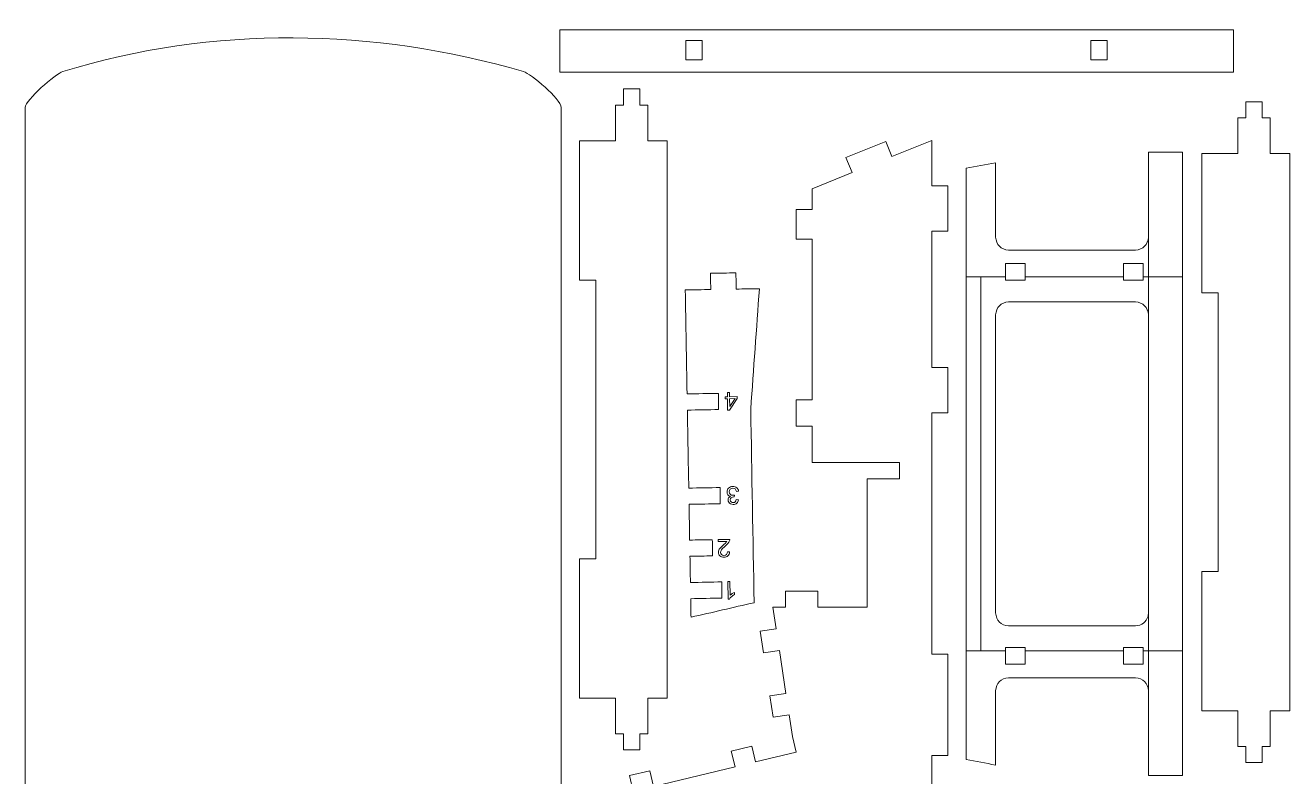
# Model space of a CAD drawing. Header units: centimetres. Extents: x -81 to 93, y -33 to -4.
# Drawn here: x -19.43 to 0.48, y -15.78 to -3.95 of the extents above; entities that cross this region are included whole.
import ezdxf

# ---------------------------------------------------------------- set-up
doc = ezdxf.new("R2010")
doc.units = ezdxf.units.CM
doc.header["$MEASUREMENT"] = 0
doc.layers.add('Camada 1', color=7, linetype='Continuous')

msp = doc.modelspace()

# ---------------------------------------------------------------- linework, layer by layer
at = {"layer": 'Camada 1', "lineweight": 9}
for points, knots in [([(-19.43266, -26.45252), (-19.42937, -26.50266), (-19.417, -26.56163), (-19.39166, -26.60552), (-19.39166, -26.60552), (-19.355, -26.66903), (-19.27668, -26.7291), (-19.20586, -26.74808), (-19.20586, -26.74808), (-19.17946, -26.75156), (-19.15307, -26.75504), (-19.12667, -26.75851), (-19.12667, -26.75851), (-16.51858, -26.75851), (-13.9105, -26.75851), (-11.30241, -26.75851), (-11.30241, -26.75851), (-11.25227, -26.75522), (-11.1933, -26.74286), (-11.14941, -26.71751), (-11.14941, -26.71751), (-11.0859, -26.68085), (-11.02582, -26.60255), (-11.00684, -26.53171), (-11.00684, -26.53171), (-11.00336, -26.50531), (-10.99988, -26.47892), (-10.99641, -26.45252), (-10.99641, -26.45252), (-10.99641, -26.45252), (-10.99641, -5.24251), (-10.99641, -5.24251), (-10.99641, -5.24251), (-10.99641, -5.10735), (-11.47341, -4.70953), (-11.58873, -4.67574), (-11.58873, -4.67574), (-13.93812, -3.98747), (-16.48935, -3.94708), (-18.84035, -4.67574), (-18.84035, -4.67574), (-18.96381, -4.714), (-19.43266, -5.12306), (-19.43266, -5.24251), (-19.43266, -5.24251), (-19.43266, -5.24251), (-19.43266, -26.45252), (-19.43266, -26.45252)], [0, 0, 0, 0, 0.07692308, 0.07692308, 0.07692308, 0.07692308, 0.15384615, 0.15384615, 0.15384615, 0.15384615, 0.23076923, 0.23076923, 0.23076923, 0.23076923, 0.30769231, 0.30769231, 0.30769231, 0.30769231, 0.38461538, 0.38461538, 0.38461538, 0.38461538, 0.46153846, 0.46153846, 0.46153846, 0.46153846, 0.53846154, 0.53846154, 0.53846154, 0.53846154, 0.61538462, 0.61538462, 0.61538462, 0.61538462, 0.69230769, 0.69230769, 0.69230769, 0.69230769, 0.76923077, 0.76923077, 0.76923077, 0.76923077, 0.84615385, 0.84615385, 0.84615385, 0.84615385, 1, 1, 1, 1]), ([(-0.41059, -4.68591), (-3.94655, -4.68591), (-7.48251, -4.68591), (-11.01847, -4.68591), (-11.01847, -4.68591), (-11.01847, -4.4629), (-11.01847, -4.23989), (-11.01847, -4.01688), (-11.01847, -4.01688), (-7.48251, -4.01688), (-3.94655, -4.01688), (-0.41059, -4.01688), (-0.41059, -4.01688), (-0.41059, -4.23989), (-0.41059, -4.4629), (-0.41059, -4.68591)], [0, 0, 0, 0, 0.2, 0.2, 0.2, 0.2, 0.4, 0.4, 0.4, 0.4, 0.6, 0.6, 0.6, 0.6, 1, 1, 1, 1]), ([(-9.02951, -4.4903), (-9.02951, -4.3883), (-9.02951, -4.28631), (-9.02951, -4.18431), (-9.02951, -4.18431), (-8.94451, -4.18431), (-8.85951, -4.18431), (-8.77451, -4.18431), (-8.77451, -4.18431), (-8.77451, -4.28631), (-8.77451, -4.3883), (-8.77451, -4.4903), (-8.77451, -4.4903), (-8.85951, -4.4903), (-8.94451, -4.4903), (-9.02951, -4.4903)], [0, 0, 0, 0, 0.2, 0.2, 0.2, 0.2, 0.4, 0.4, 0.4, 0.4, 0.6, 0.6, 0.6, 0.6, 1, 1, 1, 1]), ([(-2.39956, -4.18431), (-2.48456, -4.18431), (-2.56955, -4.18431), (-2.65455, -4.18431), (-2.65455, -4.18431), (-2.65455, -4.28631), (-2.65455, -4.3883), (-2.65455, -4.4903), (-2.65455, -4.4903), (-2.56955, -4.4903), (-2.48456, -4.4903), (-2.39956, -4.4903), (-2.39956, -4.4903), (-2.39956, -4.3883), (-2.39956, -4.28631), (-2.39956, -4.18431)], [0, 0, 0, 0, 0.2, 0.2, 0.2, 0.2, 0.4, 0.4, 0.4, 0.4, 0.6, 0.6, 0.6, 0.6, 1, 1, 1, 1]), ([(-10.70549, -14.53733), (-10.70549, -13.80634), (-10.70549, -13.07535), (-10.70549, -12.34435), (-10.70549, -12.34435), (-10.62049, -12.34435), (-10.53549, -12.34435), (-10.45049, -12.34435), (-10.45049, -12.34435), (-10.45049, -10.88238), (-10.45049, -9.42043), (-10.45049, -7.95844), (-10.45049, -7.95844), (-10.53549, -7.95844), (-10.62049, -7.95844), (-10.70549, -7.95844), (-10.70549, -7.95844), (-10.70549, -7.22745), (-10.70549, -6.49646), (-10.70549, -5.76547), (-10.70549, -5.76547), (-10.51685, -5.76547), (-10.32821, -5.76547), (-10.13957, -5.76547), (-10.13957, -5.76547), (-10.13957, -5.57847), (-10.13957, -5.39148), (-10.13957, -5.20448), (-10.13957, -5.20448), (-10.09707, -5.20448), (-10.05457, -5.20448), (-10.01207, -5.20448), (-10.01207, -5.20448), (-10.01207, -5.11948), (-10.01207, -5.03449), (-10.01207, -4.94949), (-10.01207, -4.94949), (-9.92707, -4.94949), (-9.84208, -4.94949), (-9.75708, -4.94949), (-9.75708, -4.94949), (-9.75708, -5.03449), (-9.75708, -5.11948), (-9.75708, -5.20448), (-9.75708, -5.20448), (-9.71458, -5.20448), (-9.67208, -5.20448), (-9.62958, -5.20448), (-9.62958, -5.20448), (-9.62958, -5.39148), (-9.62958, -5.57847), (-9.62958, -5.76547), (-9.62958, -5.76547), (-9.52758, -5.76547), (-9.42558, -5.76547), (-9.32358, -5.76547), (-9.32358, -5.76547), (-9.32358, -8.68943), (-9.32358, -11.61337), (-9.32358, -14.53733), (-9.32358, -14.53733), (-9.42558, -14.53733), (-9.52758, -14.53733), (-9.62958, -14.53733), (-9.62958, -14.53733), (-9.62958, -14.72433), (-9.62958, -14.91132), (-9.62958, -15.09832), (-9.62958, -15.09832), (-9.67208, -15.09832), (-9.71458, -15.09832), (-9.75708, -15.09832), (-9.75708, -15.09832), (-9.75708, -15.18332), (-9.75708, -15.26831), (-9.75708, -15.35331), (-9.75708, -15.35331), (-9.84208, -15.35331), (-9.92707, -15.35331), (-10.01207, -15.35331), (-10.01207, -15.35331), (-10.01207, -15.26831), (-10.01207, -15.18332), (-10.01207, -15.09832), (-10.01207, -15.09832), (-10.05457, -15.09832), (-10.09707, -15.09832), (-10.13957, -15.09832), (-10.13957, -15.09832), (-10.13957, -14.91132), (-10.13957, -14.72433), (-10.13957, -14.53733), (-10.13957, -14.53733), (-10.32821, -14.53733), (-10.51685, -14.53733), (-10.70549, -14.53733)], [0, 0, 0, 0, 0.04, 0.04, 0.04, 0.04, 0.08, 0.08, 0.08, 0.08, 0.12, 0.12, 0.12, 0.12, 0.16, 0.16, 0.16, 0.16, 0.2, 0.2, 0.2, 0.2, 0.24, 0.24, 0.24, 0.24, 0.28, 0.28, 0.28, 0.28, 0.32, 0.32, 0.32, 0.32, 0.36, 0.36, 0.36, 0.36, 0.4, 0.4, 0.4, 0.4, 0.44, 0.44, 0.44, 0.44, 0.48, 0.48, 0.48, 0.48, 0.52, 0.52, 0.52, 0.52, 0.56, 0.56, 0.56, 0.56, 0.6, 0.6, 0.6, 0.6, 0.64, 0.64, 0.64, 0.64, 0.68, 0.68, 0.68, 0.68, 0.72, 0.72, 0.72, 0.72, 0.76, 0.76, 0.76, 0.76, 0.8, 0.8, 0.8, 0.8, 0.84, 0.84, 0.84, 0.84, 0.88, 0.88, 0.88, 0.88, 0.92, 0.92, 0.92, 0.92, 1, 1, 1, 1]), ([(-0.90549, -14.73733), (-0.90549, -14.00634), (-0.90549, -13.27535), (-0.90549, -12.54435), (-0.90549, -12.54435), (-0.82049, -12.54435), (-0.73549, -12.54435), (-0.65049, -12.54435), (-0.65049, -12.54435), (-0.65049, -11.08238), (-0.65049, -9.62043), (-0.65049, -8.15844), (-0.65049, -8.15844), (-0.73549, -8.15844), (-0.82049, -8.15844), (-0.90549, -8.15844), (-0.90549, -8.15844), (-0.90549, -7.42745), (-0.90549, -6.69646), (-0.90549, -5.96547), (-0.90549, -5.96547), (-0.71685, -5.96547), (-0.52821, -5.96547), (-0.33957, -5.96547), (-0.33957, -5.96547), (-0.33957, -5.77847), (-0.33957, -5.59148), (-0.33957, -5.40448), (-0.33957, -5.40448), (-0.29707, -5.40448), (-0.25457, -5.40448), (-0.21207, -5.40448), (-0.21207, -5.40448), (-0.21207, -5.31948), (-0.21207, -5.23449), (-0.21207, -5.14949), (-0.21207, -5.14949), (-0.12707, -5.14949), (-0.04208, -5.14949), (0.04292, -5.14949), (0.04292, -5.14949), (0.04292, -5.23449), (0.04292, -5.31948), (0.04292, -5.40448), (0.04292, -5.40448), (0.08542, -5.40448), (0.12792, -5.40448), (0.17042, -5.40448), (0.17042, -5.40448), (0.17042, -5.59148), (0.17042, -5.77847), (0.17042, -5.96547), (0.17042, -5.96547), (0.27242, -5.96547), (0.37442, -5.96547), (0.47642, -5.96547), (0.47642, -5.96547), (0.47642, -8.88943), (0.47642, -11.81337), (0.47642, -14.73733), (0.47642, -14.73733), (0.37442, -14.73733), (0.27242, -14.73733), (0.17042, -14.73733), (0.17042, -14.73733), (0.17042, -14.92433), (0.17042, -15.11132), (0.17042, -15.29832), (0.17042, -15.29832), (0.12792, -15.29832), (0.08542, -15.29832), (0.04292, -15.29832), (0.04292, -15.29832), (0.04292, -15.38332), (0.04292, -15.46831), (0.04292, -15.55331), (0.04292, -15.55331), (-0.04208, -15.55331), (-0.12707, -15.55331), (-0.21207, -15.55331), (-0.21207, -15.55331), (-0.21207, -15.46831), (-0.21207, -15.38332), (-0.21207, -15.29832), (-0.21207, -15.29832), (-0.25457, -15.29832), (-0.29707, -15.29832), (-0.33957, -15.29832), (-0.33957, -15.29832), (-0.33957, -15.11132), (-0.33957, -14.92433), (-0.33957, -14.73733), (-0.33957, -14.73733), (-0.52821, -14.73733), (-0.71685, -14.73733), (-0.90549, -14.73733)], [0, 0, 0, 0, 0.04, 0.04, 0.04, 0.04, 0.08, 0.08, 0.08, 0.08, 0.12, 0.12, 0.12, 0.12, 0.16, 0.16, 0.16, 0.16, 0.2, 0.2, 0.2, 0.2, 0.24, 0.24, 0.24, 0.24, 0.28, 0.28, 0.28, 0.28, 0.32, 0.32, 0.32, 0.32, 0.36, 0.36, 0.36, 0.36, 0.4, 0.4, 0.4, 0.4, 0.44, 0.44, 0.44, 0.44, 0.48, 0.48, 0.48, 0.48, 0.52, 0.52, 0.52, 0.52, 0.56, 0.56, 0.56, 0.56, 0.6, 0.6, 0.6, 0.6, 0.64, 0.64, 0.64, 0.64, 0.68, 0.68, 0.68, 0.68, 0.72, 0.72, 0.72, 0.72, 0.76, 0.76, 0.76, 0.76, 0.8, 0.8, 0.8, 0.8, 0.84, 0.84, 0.84, 0.84, 0.88, 0.88, 0.88, 0.88, 0.92, 0.92, 0.92, 0.92, 1, 1, 1, 1]), ([(-4.90581, -15.44189), (-4.90581, -15.44189), (-5.16074, -15.44189), (-5.16074, -15.44189), (-5.16074, -15.44189), (-5.16074, -15.44189), (-5.16072, -20.47297), (-5.16072, -20.47297), (-5.16072, -20.47297), (-5.16072, -20.47297), (-4.90581, -20.47297), (-4.90581, -20.47297), (-4.90581, -20.47297), (-4.90581, -20.47297), (-4.90568, -22.4874), (-4.90568, -22.4874), (-4.90568, -22.4874), (-4.90568, -22.4874), (-5.16059, -22.4874), (-5.16059, -22.4874), (-5.16059, -22.4874), (-5.16059, -22.4874), (-5.16072, -24.71021), (-5.16072, -24.71021), (-5.16072, -24.71021), (-5.16072, -24.71021), (-4.9058, -24.71022), (-4.9058, -24.71022), (-4.9058, -24.71022), (-4.9058, -24.71022), (-4.90583, -25.45116), (-4.90583, -25.45116), (-4.90583, -25.45116), (-4.90583, -25.45116), (-5.16076, -25.45114), (-5.16076, -25.45114), (-5.16076, -25.45114), (-5.16076, -25.45114), (-5.16081, -26.74254), (-5.16081, -26.74254), (-5.16081, -26.74254), (-5.16081, -26.74254), (-6.4405, -26.74254), (-6.4405, -26.74254), (-6.4405, -26.74254), (-6.4405, -26.74254), (-6.44051, -25.97776), (-6.44051, -25.97776), (-6.44051, -25.97776), (-6.44051, -25.97776), (-6.69543, -25.97776), (-6.69543, -25.97776), (-6.69543, -25.97776), (-6.69543, -25.97776), (-6.69543, -25.5681), (-6.69543, -25.5681), (-6.69543, -25.5681), (-6.69543, -25.5681), (-7.29792, -25.56809), (-7.29792, -25.56809), (-7.29792, -25.56809), (-7.29792, -25.56809), (-7.72662, -26.62858), (-7.72662, -26.62858), (-7.72662, -26.62858), (-7.72662, -26.62858), (-8.15533, -26.62858), (-8.15533, -26.62858), (-8.15533, -26.62858), (-8.15533, -26.62858), (-8.15533, -26.24443), (-8.15533, -26.24443), (-8.15533, -26.24443), (-8.15533, -26.24443), (-8.41026, -26.24443), (-8.41026, -26.24443), (-8.41026, -26.24443), (-8.41026, -26.24443), (-8.41026, -25.7379), (-8.41026, -25.7379), (-8.41026, -25.7379), (-8.41026, -25.7379), (-8.15533, -25.7379), (-8.15533, -25.7379), (-8.15533, -25.7379), (-8.15533, -25.7379), (-8.15533, -25.06157), (-8.15533, -25.06157), (-8.15533, -25.06157), (-8.15533, -25.06157), (-8.41026, -25.06157), (-8.41026, -25.06157), (-8.41026, -25.06157), (-8.41026, -25.06157), (-8.41026, -24.55505), (-8.41026, -24.55505), (-8.41026, -24.55505), (-8.41026, -24.55505), (-8.15533, -24.55505), (-8.15533, -24.55505), (-8.15533, -24.55505), (-8.15533, -24.55505), (-8.15533, -24.04853), (-8.15533, -24.04853), (-8.15533, -24.04853), (-8.15533, -24.04853), (-6.69543, -24.04853), (-6.69543, -24.04853), (-6.69543, -24.04853), (-6.69543, -24.04853), (-6.69543, -22.84426), (-6.69543, -22.84426), (-6.69543, -22.84426), (-6.69543, -22.84426), (-6.72869, -22.84426), (-6.72869, -22.84426), (-6.72869, -22.84426), (-6.72869, -22.84426), (-7.31415, -22.92133), (-7.31415, -22.92133), (-7.31415, -22.92133), (-7.31415, -22.92133), (-7.28087, -23.17408), (-7.28087, -23.17408), (-7.28087, -23.17408), (-7.28087, -23.17408), (-7.71819, -23.23166), (-7.71819, -23.23166), (-7.71819, -23.23166), (-7.71819, -23.23166), (-7.75147, -22.97891), (-7.75147, -22.97891), (-7.75147, -22.97891), (-7.75147, -22.97891), (-9.50077, -23.2092), (-9.50077, -23.2092), (-9.50077, -23.2092), (-9.50077, -23.2092), (-9.46749, -23.46195), (-9.46749, -23.46195), (-9.46749, -23.46195), (-9.46749, -23.46195), (-9.90481, -23.51953), (-9.90481, -23.51953), (-9.90481, -23.51953), (-9.90481, -23.51953), (-9.93809, -23.26678), (-9.93809, -23.26678), (-9.93809, -23.26678), (-9.93809, -23.26678), (-10.37541, -23.32436), (-10.37541, -23.32436), (-10.37541, -23.32436), (-10.37541, -23.32436), (-10.40408, -23.20492), (-10.40408, -23.20492), (-10.40408, -23.20492), (-10.40408, -23.20492), (-10.65196, -23.26444), (-10.65196, -23.26444), (-10.65196, -23.26444), (-10.65196, -23.26444), (-10.72338, -22.96698), (-10.72338, -22.96698), (-10.72338, -22.96698), (-10.72338, -22.96698), (-10.4755, -22.90747), (-10.4755, -22.90747), (-10.4755, -22.90747), (-10.4755, -22.90747), (-10.50417, -22.78804), (-10.50417, -22.78804), (-10.50417, -22.78804), (-10.50417, -22.78804), (-9.862, -22.63387), (-9.862, -22.63387), (-9.862, -22.63387), (-9.862, -22.63387), (-9.92151, -22.38599), (-9.92151, -22.38599), (-9.92151, -22.38599), (-9.92151, -22.38599), (-9.60042, -22.3089), (-9.60042, -22.3089), (-9.60042, -22.3089), (-9.60042, -22.3089), (-9.54092, -22.55679), (-9.54092, -22.55679), (-9.54092, -22.55679), (-9.54092, -22.55679), (-8.25658, -22.24844), (-8.25658, -22.24844), (-8.25658, -22.24844), (-8.25658, -22.24844), (-8.31609, -22.00056), (-8.31609, -22.00056), (-8.31609, -22.00056), (-8.31609, -22.00056), (-7.99501, -21.92348), (-7.99501, -21.92348), (-7.99501, -21.92348), (-7.99501, -21.92348), (-7.9355, -22.17136), (-7.9355, -22.17136), (-7.9355, -22.17136), (-7.9355, -22.17136), (-7.29333, -22.01719), (-7.29333, -22.01719), (-7.29333, -22.01719), (-7.29333, -22.01719), (-7.35284, -21.76931), (-7.35284, -21.76931), (-7.35284, -21.76931), (-7.35284, -21.76931), (-7.40407, -21.43054), (-7.40407, -21.43054), (-7.40407, -21.43054), (-7.40407, -21.43054), (-7.65613, -21.46866), (-7.65613, -21.46866), (-7.65613, -21.46866), (-7.65613, -21.46866), (-7.70737, -21.1299), (-7.70737, -21.1299), (-7.70737, -21.1299), (-7.70737, -21.1299), (-7.4553, -21.09177), (-7.4553, -21.09177), (-7.4553, -21.09177), (-7.4553, -21.09177), (-7.55777, -20.41424), (-7.55777, -20.41424), (-7.55777, -20.41424), (-7.55777, -20.41424), (-7.80983, -20.45236), (-7.80983, -20.45236), (-7.80983, -20.45236), (-7.80983, -20.45236), (-7.86106, -20.11359), (-7.86106, -20.11359), (-7.86106, -20.11359), (-7.86106, -20.11359), (-7.60901, -20.07548), (-7.60901, -20.07548), (-7.60901, -20.07548), (-7.60901, -20.07548), (-7.66024, -19.7367), (-7.66024, -19.7367), (-7.66024, -19.7367), (-7.66024, -19.7367), (-7.46469, -19.7367), (-7.46469, -19.7367), (-7.46469, -19.7367), (-7.46469, -19.7367), (-7.46469, -19.48179), (-7.46469, -19.48179), (-7.46469, -19.48179), (-7.46469, -19.48179), (-6.95484, -19.48179), (-6.95484, -19.48179), (-6.95484, -19.48179), (-6.95484, -19.48179), (-6.95484, -19.73671), (-6.95484, -19.73671), (-6.95484, -19.73671), (-6.95484, -19.73671), (-6.17547, -19.73671), (-6.17547, -19.73671), (-6.17547, -19.73671), (-6.17547, -19.73671), (-6.17547, -16.21622), (-6.17547, -16.21622), (-6.17547, -16.21622), (-6.17547, -16.21622), (-6.72869, -16.21622), (-6.72869, -16.21622), (-6.72869, -16.21622), (-6.72869, -16.21622), (-7.31415, -16.2933), (-7.31415, -16.2933), (-7.31415, -16.2933), (-7.31415, -16.2933), (-7.28087, -16.54604), (-7.28087, -16.54604), (-7.28087, -16.54604), (-7.28087, -16.54604), (-7.71819, -16.60362), (-7.71819, -16.60362), (-7.71819, -16.60362), (-7.71819, -16.60362), (-7.75147, -16.35087), (-7.75147, -16.35087), (-7.75147, -16.35087), (-7.75147, -16.35087), (-9.50077, -16.58117), (-9.50077, -16.58117), (-9.50077, -16.58117), (-9.50077, -16.58117), (-9.46749, -16.83391), (-9.46749, -16.83391), (-9.46749, -16.83391), (-9.46749, -16.83391), (-9.90481, -16.89149), (-9.90481, -16.89149), (-9.90481, -16.89149), (-9.90481, -16.89149), (-9.93809, -16.63874), (-9.93809, -16.63874), (-9.93809, -16.63874), (-9.93809, -16.63874), (-10.37541, -16.69632), (-10.37541, -16.69632), (-10.37541, -16.69632), (-10.37541, -16.69632), (-10.40408, -16.57689), (-10.40408, -16.57689), (-10.40408, -16.57689), (-10.40408, -16.57689), (-10.65196, -16.6364), (-10.65196, -16.6364), (-10.65196, -16.6364), (-10.65196, -16.6364), (-10.72338, -16.33895), (-10.72338, -16.33895), (-10.72338, -16.33895), (-10.72338, -16.33895), (-10.4755, -16.27943), (-10.4755, -16.27943), (-10.4755, -16.27943), (-10.4755, -16.27943), (-10.50417, -16.16001), (-10.50417, -16.16001), (-10.50417, -16.16001), (-10.50417, -16.16001), (-9.862, -16.00583), (-9.862, -16.00583), (-9.862, -16.00583), (-9.862, -16.00583), (-9.92151, -15.75795), (-9.92151, -15.75795), (-9.92151, -15.75795), (-9.92151, -15.75795), (-9.60042, -15.68087), (-9.60042, -15.68087), (-9.60042, -15.68087), (-9.60042, -15.68087), (-9.54092, -15.92875), (-9.54092, -15.92875), (-9.54092, -15.92875), (-9.54092, -15.92875), (-8.25658, -15.6204), (-8.25658, -15.6204), (-8.25658, -15.6204), (-8.25658, -15.6204), (-8.31609, -15.37252), (-8.31609, -15.37252), (-8.31609, -15.37252), (-8.31609, -15.37252), (-7.99501, -15.29544), (-7.99501, -15.29544), (-7.99501, -15.29544), (-7.99501, -15.29544), (-7.9355, -15.54332), (-7.9355, -15.54332), (-7.9355, -15.54332), (-7.9355, -15.54332), (-7.29333, -15.38915), (-7.29333, -15.38915), (-7.29333, -15.38915), (-7.29333, -15.38915), (-7.35284, -15.14127), (-7.35284, -15.14127), (-7.35284, -15.14127), (-7.35284, -15.14127), (-7.40407, -14.80251), (-7.40407, -14.80251), (-7.40407, -14.80251), (-7.40407, -14.80251), (-7.65613, -14.84062), (-7.65613, -14.84062), (-7.65613, -14.84062), (-7.65613, -14.84062), (-7.70737, -14.50186), (-7.70737, -14.50186), (-7.70737, -14.50186), (-7.70737, -14.50186), (-7.4553, -14.46373), (-7.4553, -14.46373), (-7.4553, -14.46373), (-7.4553, -14.46373), (-7.55777, -13.7862), (-7.55777, -13.7862), (-7.55777, -13.7862), (-7.55777, -13.7862), (-7.80983, -13.82433), (-7.80983, -13.82433), (-7.80983, -13.82433), (-7.80983, -13.82433), (-7.86106, -13.48556), (-7.86106, -13.48556), (-7.86106, -13.48556), (-7.86106, -13.48556), (-7.60901, -13.44744), (-7.60901, -13.44744), (-7.60901, -13.44744), (-7.60901, -13.44744), (-7.66024, -13.10868), (-7.66024, -13.10868), (-7.66024, -13.10868), (-7.66024, -13.10868), (-7.46469, -13.10868), (-7.46469, -13.10868), (-7.46469, -13.10868), (-7.46469, -13.10868), (-7.46469, -12.85375), (-7.46469, -12.85375), (-7.46469, -12.85375), (-7.46469, -12.85375), (-6.95484, -12.85375), (-6.95484, -12.85375), (-6.95484, -12.85375), (-6.95484, -12.85375), (-6.95484, -13.10868), (-6.95484, -13.10868), (-6.95484, -13.10868), (-6.95484, -13.10868), (-6.17547, -13.10868), (-6.17547, -13.10868), (-6.17547, -13.10868), (-6.17547, -13.10868), (-6.17547, -11.08517), (-6.17547, -11.08517), (-6.17547, -11.08517), (-6.17547, -11.08517), (-5.66562, -11.08517), (-5.66562, -11.08517), (-5.66562, -11.08517), (-5.66562, -11.08517), (-5.66562, -10.83025), (-5.66562, -10.83025), (-5.66562, -10.83025), (-5.66562, -10.83025), (-7.04194, -10.83022), (-7.04194, -10.83022), (-7.04194, -10.83022), (-7.04194, -10.83022), (-7.04202, -10.25805), (-7.04202, -10.25805), (-7.04202, -10.25805), (-7.04202, -10.25805), (-7.29721, -10.25808), (-7.29721, -10.25808), (-7.29721, -10.25808), (-7.29721, -10.25808), (-7.29714, -9.84142), (-7.29714, -9.84142), (-7.29714, -9.84142), (-7.29714, -9.84142), (-7.04221, -9.84142), (-7.04221, -9.84142), (-7.04221, -9.84142), (-7.04221, -9.84142), (-7.04221, -7.31397), (-7.04221, -7.31397), (-7.04221, -7.31397), (-7.04221, -7.31397), (-7.29714, -7.31397), (-7.29714, -7.31397), (-7.29714, -7.31397), (-7.29714, -7.31397), (-7.29714, -6.84632), (-7.29714, -6.84632), (-7.29714, -6.84632), (-7.29714, -6.84632), (-7.04221, -6.84632), (-7.04221, -6.84632), (-7.04221, -6.84632), (-7.04221, -6.84632), (-7.04221, -6.51972), (-7.04221, -6.51972), (-7.04221, -6.51972), (-7.04221, -6.51972), (-6.41504, -6.26657), (-6.41504, -6.26657), (-6.41504, -6.26657), (-6.41504, -6.26657), (-6.51046, -6.03018), (-6.51046, -6.03018), (-6.51046, -6.03018), (-6.51046, -6.03018), (-5.88329, -5.77702), (-5.88329, -5.77702), (-5.88329, -5.77702), (-5.88329, -5.77702), (-5.78788, -6.01342), (-5.78788, -6.01342), (-5.78788, -6.01342), (-5.78788, -6.01342), (-5.16071, -5.76026), (-5.16071, -5.76026), (-5.16071, -5.76026), (-5.16071, -5.76026), (-5.16071, -6.47452), (-5.16071, -6.47452), (-5.16071, -6.47452), (-5.16071, -6.47452), (-4.90578, -6.47452), (-4.90578, -6.47452), (-4.90578, -6.47452), (-4.90578, -6.47452), (-4.90578, -7.18877), (-4.90578, -7.18877), (-4.90578, -7.18877), (-4.90578, -7.18877), (-5.16071, -7.18877), (-5.16071, -7.18877), (-5.16071, -7.18877), (-5.16071, -7.18877), (-5.16071, -9.33151), (-5.16071, -9.33151), (-5.16071, -9.33151), (-5.16071, -9.33151), (-4.90578, -9.33151), (-4.90578, -9.33151), (-4.90578, -9.33151), (-4.90578, -9.33151), (-4.90578, -10.04576), (-4.90578, -10.04576), (-4.90578, -10.04576), (-4.90578, -10.04576), (-5.16071, -10.04576), (-5.16071, -10.04576), (-5.16071, -10.04576), (-5.16071, -10.04576), (-5.16074, -13.84493), (-5.16074, -13.84493), (-5.16074, -13.84493), (-5.16074, -13.84493), (-4.90581, -13.84493), (-4.90581, -13.84493), (-4.90581, -13.84493), (-4.90581, -13.84493), (-4.90581, -15.44189), (-4.90581, -15.44189)], [0, 0, 0, 0, 0.00729927, 0.00729927, 0.00729927, 0.00729927, 0.01459854, 0.01459854, 0.01459854, 0.01459854, 0.02189781, 0.02189781, 0.02189781, 0.02189781, 0.02919708, 0.02919708, 0.02919708, 0.02919708, 0.03649635, 0.03649635, 0.03649635, 0.03649635, 0.04379562, 0.04379562, 0.04379562, 0.04379562, 0.05109489, 0.05109489, 0.05109489, 0.05109489, 0.05839416, 0.05839416, 0.05839416, 0.05839416, 0.06569343, 0.06569343, 0.06569343, 0.06569343, 0.0729927, 0.0729927, 0.0729927, 0.0729927, 0.08029197, 0.08029197, 0.08029197, 0.08029197, 0.08759124, 0.08759124, 0.08759124, 0.08759124, 0.09489051, 0.09489051, 0.09489051, 0.09489051, 0.10218978, 0.10218978, 0.10218978, 0.10218978, 0.10948905, 0.10948905, 0.10948905, 0.10948905, 0.11678832, 0.11678832, 0.11678832, 0.11678832, 0.12408759, 0.12408759, 0.12408759, 0.12408759, 0.13138686, 0.13138686, 0.13138686, 0.13138686, 0.13868613, 0.13868613, 0.13868613, 0.13868613, 0.1459854, 0.1459854, 0.1459854, 0.1459854, 0.15328467, 0.15328467, 0.15328467, 0.15328467, 0.16058394, 0.16058394, 0.16058394, 0.16058394, 0.16788321, 0.16788321, 0.16788321, 0.16788321, 0.17518248, 0.17518248, 0.17518248, 0.17518248, 0.18248175, 0.18248175, 0.18248175, 0.18248175, 0.18978102, 0.18978102, 0.18978102, 0.18978102, 0.19708029, 0.19708029, 0.19708029, 0.19708029, 0.20437956, 0.20437956, 0.20437956, 0.20437956, 0.21167883, 0.21167883, 0.21167883, 0.21167883, 0.2189781, 0.2189781, 0.2189781, 0.2189781, 0.22627737, 0.22627737, 0.22627737, 0.22627737, 0.23357664, 0.23357664, 0.23357664, 0.23357664, 0.24087591, 0.24087591, 0.24087591, 0.24087591, 0.24817518, 0.24817518, 0.24817518, 0.24817518, 0.25547445, 0.25547445, 0.25547445, 0.25547445, 0.26277372, 0.26277372, 0.26277372, 0.26277372, 0.27007299, 0.27007299, 0.27007299, 0.27007299, 0.27737226, 0.27737226, 0.27737226, 0.27737226, 0.28467153, 0.28467153, 0.28467153, 0.28467153, 0.2919708, 0.2919708, 0.2919708, 0.2919708, 0.29927007, 0.29927007, 0.29927007, 0.29927007, 0.30656934, 0.30656934, 0.30656934, 0.30656934, 0.31386861, 0.31386861, 0.31386861, 0.31386861, 0.32116788, 0.32116788, 0.32116788, 0.32116788, 0.32846715, 0.32846715, 0.32846715, 0.32846715, 0.33576642, 0.33576642, 0.33576642, 0.33576642, 0.34306569, 0.34306569, 0.34306569, 0.34306569, 0.35036496, 0.35036496, 0.35036496, 0.35036496, 0.35766423, 0.35766423, 0.35766423, 0.35766423, 0.3649635, 0.3649635, 0.3649635, 0.3649635, 0.37226277, 0.37226277, 0.37226277, 0.37226277, 0.37956204, 0.37956204, 0.37956204, 0.37956204, 0.38686131, 0.38686131, 0.38686131, 0.38686131, 0.39416058, 0.39416058, 0.39416058, 0.39416058, 0.40145985, 0.40145985, 0.40145985, 0.40145985, 0.40875912, 0.40875912, 0.40875912, 0.40875912, 0.41605839, 0.41605839, 0.41605839, 0.41605839, 0.42335766, 0.42335766, 0.42335766, 0.42335766, 0.43065693, 0.43065693, 0.43065693, 0.43065693, 0.4379562, 0.4379562, 0.4379562, 0.4379562, 0.44525547, 0.44525547, 0.44525547, 0.44525547, 0.45255474, 0.45255474, 0.45255474, 0.45255474, 0.45985401, 0.45985401, 0.45985401, 0.45985401, 0.46715328, 0.46715328, 0.46715328, 0.46715328, 0.47445255, 0.47445255, 0.47445255, 0.47445255, 0.48175182, 0.48175182, 0.48175182, 0.48175182, 0.48905109, 0.48905109, 0.48905109, 0.48905109, 0.49635036, 0.49635036, 0.49635036, 0.49635036, 0.50364964, 0.50364964, 0.50364964, 0.50364964, 0.51094891, 0.51094891, 0.51094891, 0.51094891, 0.51824818, 0.51824818, 0.51824818, 0.51824818, 0.52554745, 0.52554745, 0.52554745, 0.52554745, 0.53284672, 0.53284672, 0.53284672, 0.53284672, 0.54014599, 0.54014599, 0.54014599, 0.54014599, 0.54744526, 0.54744526, 0.54744526, 0.54744526, 0.55474453, 0.55474453, 0.55474453, 0.55474453, 0.5620438, 0.5620438, 0.5620438, 0.5620438, 0.56934307, 0.56934307, 0.56934307, 0.56934307, 0.57664234, 0.57664234, 0.57664234, 0.57664234, 0.58394161, 0.58394161, 0.58394161, 0.58394161, 0.59124088, 0.59124088, 0.59124088, 0.59124088, 0.59854015, 0.59854015, 0.59854015, 0.59854015, 0.60583942, 0.60583942, 0.60583942, 0.60583942, 0.61313869, 0.61313869, 0.61313869, 0.61313869, 0.62043796, 0.62043796, 0.62043796, 0.62043796, 0.62773723, 0.62773723, 0.62773723, 0.62773723, 0.6350365, 0.6350365, 0.6350365, 0.6350365, 0.64233577, 0.64233577, 0.64233577, 0.64233577, 0.64963504, 0.64963504, 0.64963504, 0.64963504, 0.65693431, 0.65693431, 0.65693431, 0.65693431, 0.66423358, 0.66423358, 0.66423358, 0.66423358, 0.67153285, 0.67153285, 0.67153285, 0.67153285, 0.67883212, 0.67883212, 0.67883212, 0.67883212, 0.68613139, 0.68613139, 0.68613139, 0.68613139, 0.69343066, 0.69343066, 0.69343066, 0.69343066, 0.70072993, 0.70072993, 0.70072993, 0.70072993, 0.7080292, 0.7080292, 0.7080292, 0.7080292, 0.71532847, 0.71532847, 0.71532847, 0.71532847, 0.72262774, 0.72262774, 0.72262774, 0.72262774, 0.72992701, 0.72992701, 0.72992701, 0.72992701, 0.73722628, 0.73722628, 0.73722628, 0.73722628, 0.74452555, 0.74452555, 0.74452555, 0.74452555, 0.75182482, 0.75182482, 0.75182482, 0.75182482, 0.75912409, 0.75912409, 0.75912409, 0.75912409, 0.76642336, 0.76642336, 0.76642336, 0.76642336, 0.77372263, 0.77372263, 0.77372263, 0.77372263, 0.7810219, 0.7810219, 0.7810219, 0.7810219, 0.78832117, 0.78832117, 0.78832117, 0.78832117, 0.79562044, 0.79562044, 0.79562044, 0.79562044, 0.80291971, 0.80291971, 0.80291971, 0.80291971, 0.81021898, 0.81021898, 0.81021898, 0.81021898, 0.81751825, 0.81751825, 0.81751825, 0.81751825, 0.82481752, 0.82481752, 0.82481752, 0.82481752, 0.83211679, 0.83211679, 0.83211679, 0.83211679, 0.83941606, 0.83941606, 0.83941606, 0.83941606, 0.84671533, 0.84671533, 0.84671533, 0.84671533, 0.8540146, 0.8540146, 0.8540146, 0.8540146, 0.86131387, 0.86131387, 0.86131387, 0.86131387, 0.86861314, 0.86861314, 0.86861314, 0.86861314, 0.87591241, 0.87591241, 0.87591241, 0.87591241, 0.88321168, 0.88321168, 0.88321168, 0.88321168, 0.89051095, 0.89051095, 0.89051095, 0.89051095, 0.89781022, 0.89781022, 0.89781022, 0.89781022, 0.90510949, 0.90510949, 0.90510949, 0.90510949, 0.91240876, 0.91240876, 0.91240876, 0.91240876, 0.91970803, 0.91970803, 0.91970803, 0.91970803, 0.9270073, 0.9270073, 0.9270073, 0.9270073, 0.93430657, 0.93430657, 0.93430657, 0.93430657, 0.94160584, 0.94160584, 0.94160584, 0.94160584, 0.94890511, 0.94890511, 0.94890511, 0.94890511, 0.95620438, 0.95620438, 0.95620438, 0.95620438, 0.96350365, 0.96350365, 0.96350365, 0.96350365, 0.97080292, 0.97080292, 0.97080292, 0.97080292, 0.97810219, 0.97810219, 0.97810219, 0.97810219, 0.98540146, 0.98540146, 0.98540146, 0.98540146, 1, 1, 1, 1]), ([(-1.21108, -15.75777), (-1.21108, -15.75777), (-1.74739, -15.75777), (-1.74739, -15.75777), (-1.74739, -15.75777), (-1.74739, -15.31229), (-1.74739, -14.86683), (-1.74739, -14.42135), (-1.74739, -14.42135), (-1.75518, -14.30232), (-1.83236, -14.22514), (-1.95139, -14.21735), (-1.95139, -14.21735), (-2.61758, -14.21735), (-3.28377, -14.21735), (-3.94997, -14.21735), (-3.94997, -14.21735), (-4.06901, -14.22514), (-4.14618, -14.30232), (-4.15397, -14.42135), (-4.15397, -14.42135), (-4.15397, -14.81154), (-4.15397, -15.20172), (-4.15397, -15.59191), (-4.15397, -15.59191), (-4.30841, -15.56288), (-4.46284, -15.53386), (-4.61728, -15.50483), (-4.61728, -15.50483), (-4.61728, -15.50483), (-4.61728, -6.19797), (-4.61728, -6.19797), (-4.61728, -6.19797), (-4.46284, -6.16895), (-4.30841, -6.13992), (-4.15397, -6.1109), (-4.15397, -6.1109), (-4.15397, -6.50109), (-4.15397, -6.89127), (-4.15397, -7.28146), (-4.15397, -7.28146), (-4.14618, -7.40049), (-4.069, -7.47767), (-3.94997, -7.48546), (-3.94997, -7.48546), (-3.28377, -7.48546), (-2.61758, -7.48546), (-1.95139, -7.48546), (-1.95139, -7.48546), (-1.83236, -7.47767), (-1.75518, -7.40049), (-1.74739, -7.28146), (-1.74739, -7.28146), (-1.74739, -6.83598), (-1.74739, -6.39052), (-1.74739, -5.94504), (-1.74739, -5.94504), (-1.74739, -5.94504), (-1.21108, -5.94504), (-1.21108, -5.94504), (-1.21108, -5.94504), (-1.21108, -5.94504), (-1.21108, -15.75777), (-1.21108, -15.75777)], [0, 0, 0, 0, 0.05882353, 0.05882353, 0.05882353, 0.05882353, 0.11764706, 0.11764706, 0.11764706, 0.11764706, 0.17647059, 0.17647059, 0.17647059, 0.17647059, 0.23529412, 0.23529412, 0.23529412, 0.23529412, 0.29411765, 0.29411765, 0.29411765, 0.29411765, 0.35294118, 0.35294118, 0.35294118, 0.35294118, 0.41176471, 0.41176471, 0.41176471, 0.41176471, 0.47058824, 0.47058824, 0.47058824, 0.47058824, 0.52941176, 0.52941176, 0.52941176, 0.52941176, 0.58823529, 0.58823529, 0.58823529, 0.58823529, 0.64705882, 0.64705882, 0.64705882, 0.64705882, 0.70588235, 0.70588235, 0.70588235, 0.70588235, 0.76470588, 0.76470588, 0.76470588, 0.76470588, 0.82352941, 0.82352941, 0.82352941, 0.82352941, 0.88235294, 0.88235294, 0.88235294, 0.88235294, 1, 1, 1, 1]), ([(-3.68885, -7.90875), (-3.68885, -7.90875), (-3.68885, -7.69655), (-3.68885, -7.69655), (-3.68885, -7.69655), (-3.79209, -7.69655), (-3.89533, -7.69655), (-3.99857, -7.69655), (-3.99857, -7.69655), (-3.99857, -7.69655), (-3.99857, -7.96175), (-3.99857, -7.96175), (-3.99857, -7.96175), (-3.89533, -7.96175), (-3.79209, -7.96175), (-3.68885, -7.96175), (-3.68885, -7.96175), (-3.68885, -7.94408), (-3.68885, -7.92641), (-3.68885, -7.90875)], [0, 0, 0, 0, 0.16666667, 0.16666667, 0.16666667, 0.16666667, 0.33333333, 0.33333333, 0.33333333, 0.33333333, 0.5, 0.5, 0.5, 0.5, 0.66666667, 0.66666667, 0.66666667, 0.66666667, 1, 1, 1, 1]), ([(-1.83052, -7.90875), (-1.83052, -7.90875), (-1.83052, -7.69655), (-1.83052, -7.69655), (-1.83052, -7.69655), (-1.93377, -7.69655), (-2.037, -7.69655), (-2.14024, -7.69655), (-2.14024, -7.69655), (-2.14024, -7.69655), (-2.14024, -7.96175), (-2.14024, -7.96175), (-2.14024, -7.96175), (-2.037, -7.96175), (-1.93377, -7.96175), (-1.83052, -7.96175), (-1.83052, -7.96175), (-1.83052, -7.94408), (-1.83052, -7.92641), (-1.83052, -7.90875)], [0, 0, 0, 0, 0.16666667, 0.16666667, 0.16666667, 0.16666667, 0.33333333, 0.33333333, 0.33333333, 0.33333333, 0.5, 0.5, 0.5, 0.5, 0.66666667, 0.66666667, 0.66666667, 0.66666667, 1, 1, 1, 1]), ([(-8.24348, -7.84456), (-8.242, -7.92953), (-8.24051, -8.01451), (-8.23903, -8.09947), (-8.23903, -8.09947), (-8.11736, -8.09735), (-7.9957, -8.09523), (-7.87405, -8.0931), (-7.87405, -8.0931), (-7.91949, -8.72462), (-7.96492, -9.35614), (-8.01037, -9.98767), (-8.01037, -9.98767), (-7.99262, -11.00396), (-7.97486, -12.02023), (-7.95711, -13.03653), (-7.95711, -13.03653), (-8.28823, -13.11256), (-8.61937, -13.18858), (-8.95049, -13.26461), (-8.95049, -13.26461), (-8.95219, -13.16739), (-8.95388, -13.07016), (-8.95558, -12.97293), (-8.95558, -12.97293), (-8.79149, -12.97007), (-8.6274, -12.9672), (-8.46331, -12.96434), (-8.46331, -12.96434), (-8.46479, -12.87935), (-8.46627, -12.79436), (-8.46776, -12.70938), (-8.46776, -12.70938), (-8.63185, -12.71224), (-8.79595, -12.71512), (-8.96003, -12.71798), (-8.96003, -12.71798), (-8.96243, -12.58045), (-8.96483, -12.44292), (-8.96723, -12.30539), (-8.96723, -12.30539), (-8.84826, -12.30332), (-8.72929, -12.30124), (-8.61031, -12.29916), (-8.61031, -12.29916), (-8.61179, -12.21418), (-8.61327, -12.12919), (-8.61476, -12.0442), (-8.61476, -12.0442), (-8.73374, -12.04628), (-8.85271, -12.04837), (-8.97168, -12.05044), (-8.97168, -12.05044), (-8.97496, -11.86269), (-8.97824, -11.67495), (-8.98151, -11.4872), (-8.98151, -11.4872), (-8.81743, -11.48433), (-8.65334, -11.48147), (-8.48925, -11.47861), (-8.48925, -11.47861), (-8.49073, -11.39362), (-8.49222, -11.30863), (-8.4937, -11.22364), (-8.4937, -11.22364), (-8.65779, -11.22651), (-8.82189, -11.22938), (-8.98598, -11.23225), (-8.98598, -11.23225), (-8.99312, -10.82319), (-9.00027, -10.41411), (-9.00741, -10.00505), (-9.00741, -10.00505), (-8.84331, -10.00219), (-8.67922, -9.99933), (-8.51512, -9.99646), (-8.51512, -9.99646), (-8.5166, -9.91147), (-8.5181, -9.82649), (-8.51958, -9.7415), (-8.51958, -9.7415), (-8.68368, -9.74436), (-8.84776, -9.74724), (-9.01186, -9.7501), (-9.01186, -9.7501), (-9.0214, -9.20456), (-9.03093, -8.65902), (-9.04047, -8.11348), (-9.04047, -8.11348), (-8.90689, -8.11115), (-8.77332, -8.10881), (-8.63975, -8.10648), (-8.63975, -8.10648), (-8.64125, -8.02151), (-8.64273, -7.93655), (-8.64421, -7.85159), (-8.64421, -7.85159), (-8.51064, -7.84925), (-8.37705, -7.8469), (-8.24348, -7.84456)], [0, 0, 0, 0, 0.03846154, 0.03846154, 0.03846154, 0.03846154, 0.07692308, 0.07692308, 0.07692308, 0.07692308, 0.11538462, 0.11538462, 0.11538462, 0.11538462, 0.15384615, 0.15384615, 0.15384615, 0.15384615, 0.19230769, 0.19230769, 0.19230769, 0.19230769, 0.23076923, 0.23076923, 0.23076923, 0.23076923, 0.26923077, 0.26923077, 0.26923077, 0.26923077, 0.30769231, 0.30769231, 0.30769231, 0.30769231, 0.34615385, 0.34615385, 0.34615385, 0.34615385, 0.38461538, 0.38461538, 0.38461538, 0.38461538, 0.42307692, 0.42307692, 0.42307692, 0.42307692, 0.46153846, 0.46153846, 0.46153846, 0.46153846, 0.5, 0.5, 0.5, 0.5, 0.53846154, 0.53846154, 0.53846154, 0.53846154, 0.57692308, 0.57692308, 0.57692308, 0.57692308, 0.61538462, 0.61538462, 0.61538462, 0.61538462, 0.65384615, 0.65384615, 0.65384615, 0.65384615, 0.69230769, 0.69230769, 0.69230769, 0.69230769, 0.73076923, 0.73076923, 0.73076923, 0.73076923, 0.76923077, 0.76923077, 0.76923077, 0.76923077, 0.80769231, 0.80769231, 0.80769231, 0.80769231, 0.84615385, 0.84615385, 0.84615385, 0.84615385, 0.88461538, 0.88461538, 0.88461538, 0.88461538, 0.92307692, 0.92307692, 0.92307692, 0.92307692, 1, 1, 1, 1]), ([(-1.74739, -13.19737), (-1.74739, -11.63339), (-1.74739, -10.06941), (-1.74739, -8.50544), (-1.74739, -8.50544), (-1.75518, -8.38641), (-1.83236, -8.30923), (-1.95139, -8.30144), (-1.95139, -8.30144), (-2.61758, -8.30144), (-3.28377, -8.30144), (-3.94997, -8.30144), (-3.94997, -8.30144), (-4.06901, -8.30923), (-4.14618, -8.3864), (-4.15397, -8.50544), (-4.15397, -8.50544), (-4.15397, -10.06941), (-4.15397, -11.63339), (-4.15397, -13.19737), (-4.15397, -13.19737), (-4.14618, -13.31641), (-4.06901, -13.39357), (-3.94997, -13.40136), (-3.94997, -13.40136), (-3.28377, -13.40136), (-2.61758, -13.40136), (-1.95139, -13.40136), (-1.95139, -13.40136), (-1.8567, -13.39517), (-1.77834, -13.33972), (-1.75434, -13.25017), (-1.75434, -13.25017), (-1.75203, -13.23257), (-1.7497, -13.21497), (-1.74739, -13.19737)], [0, 0, 0, 0, 0.1, 0.1, 0.1, 0.1, 0.2, 0.2, 0.2, 0.2, 0.3, 0.3, 0.3, 0.3, 0.4, 0.4, 0.4, 0.4, 0.5, 0.5, 0.5, 0.5, 0.6, 0.6, 0.6, 0.6, 0.7, 0.7, 0.7, 0.7, 0.8, 0.8, 0.8, 0.8, 1, 1, 1, 1]), ([(-3.68885, -13.82466), (-3.68885, -13.88519), (-3.68885, -13.94572), (-3.68885, -14.00626), (-3.68885, -14.00626), (-3.79209, -14.00626), (-3.89533, -14.00626), (-3.99857, -14.00626), (-3.99857, -14.00626), (-3.99857, -14.00626), (-3.99857, -13.74106), (-3.99857, -13.74106), (-3.99857, -13.74106), (-3.89533, -13.74106), (-3.79209, -13.74106), (-3.68885, -13.74106), (-3.68885, -13.74106), (-3.68885, -13.74106), (-3.68885, -13.82466), (-3.68885, -13.82466)], [0, 0, 0, 0, 0.16666667, 0.16666667, 0.16666667, 0.16666667, 0.33333333, 0.33333333, 0.33333333, 0.33333333, 0.5, 0.5, 0.5, 0.5, 0.66666667, 0.66666667, 0.66666667, 0.66666667, 1, 1, 1, 1]), ([(-1.83052, -13.82466), (-1.83052, -13.88519), (-1.83052, -13.94572), (-1.83052, -14.00626), (-1.83052, -14.00626), (-1.93377, -14.00626), (-2.037, -14.00626), (-2.14024, -14.00626), (-2.14024, -14.00626), (-2.14024, -14.00626), (-2.14024, -13.74106), (-2.14024, -13.74106), (-2.14024, -13.74106), (-2.037, -13.74106), (-1.93377, -13.74106), (-1.83052, -13.74106), (-1.83052, -13.74106), (-1.83052, -13.74106), (-1.83052, -13.82466), (-1.83052, -13.82466)], [0, 0, 0, 0, 0.16666667, 0.16666667, 0.16666667, 0.16666667, 0.33333333, 0.33333333, 0.33333333, 0.33333333, 0.5, 0.5, 0.5, 0.5, 0.66666667, 0.66666667, 0.66666667, 0.66666667, 1, 1, 1, 1])]:
    msp.add_open_spline(points, degree=3, knots=knots, dxfattribs=at)
at = {"layer": 'Camada 1', "color": 142, "lineweight": 9}
for points in [[(-1.74739, -8.50544), (-1.74739, -8.50544), (-1.74739, -7.28146), (-1.74739, -7.28146)], [(-4.61799, -7.90875), (-4.41152, -7.90875), (-4.20505, -7.90875), (-3.99857, -7.90875)], [(-4.38658, -13.79406), (-4.38658, -11.83228), (-4.38658, -9.87052), (-4.38658, -7.90875)], [(-3.68885, -7.90875), (-3.17264, -7.90875), (-2.65645, -7.90875), (-2.14024, -7.90875)], [(-1.83052, -7.90875), (-1.83052, -7.90875), (-1.21108, -7.90875), (-1.21108, -7.90875)], [(-1.74739, -13.19737), (-1.74739, -13.19737), (-1.74739, -14.42135), (-1.74739, -14.42135)], [(-4.61799, -13.79406), (-4.61799, -13.79406), (-3.99857, -13.79406), (-3.99857, -13.79406)], [(-3.68885, -13.79406), (-3.17264, -13.79406), (-2.65645, -13.79406), (-2.14024, -13.79406)], [(-1.21108, -13.79406), (-1.21108, -13.79406), (-1.83052, -13.79406), (-1.83052, -13.79406)]]:
    msp.add_open_spline(points, degree=3, dxfattribs=at)
for points, knots in [([(-8.34426, -9.72702), (-8.34426, -9.72702), (-8.3431, -9.79337), (-8.3431, -9.79337), (-8.3431, -9.79337), (-8.3431, -9.79337), (-8.22244, -9.79126), (-8.22244, -9.79126), (-8.22244, -9.79126), (-8.22244, -9.79126), (-8.22189, -9.82269), (-8.22189, -9.82269), (-8.22189, -9.82269), (-8.22189, -9.82269), (-8.34562, -10.00492), (-8.34562, -10.00492), (-8.34562, -10.00492), (-8.34562, -10.00492), (-8.37355, -10.00541), (-8.37355, -10.00541), (-8.37355, -10.00541), (-8.37355, -10.00541), (-8.37669, -9.82539), (-8.37669, -9.82539), (-8.37669, -9.82539), (-8.37669, -9.82539), (-8.41433, -9.82605), (-8.41433, -9.82605), (-8.41433, -9.82605), (-8.41433, -9.82605), (-8.41488, -9.79462), (-8.41488, -9.79462), (-8.41488, -9.79462), (-8.41488, -9.79462), (-8.37724, -9.79396), (-8.37724, -9.79396), (-8.37724, -9.79396), (-8.37724, -9.79396), (-8.3784, -9.72761), (-8.3784, -9.72761), (-8.3784, -9.72761), (-8.3784, -9.72761), (-8.34426, -9.72702), (-8.34426, -9.72702)], [0, 0, 0, 0, 0.08333333, 0.08333333, 0.08333333, 0.08333333, 0.16666667, 0.16666667, 0.16666667, 0.16666667, 0.25, 0.25, 0.25, 0.25, 0.33333333, 0.33333333, 0.33333333, 0.33333333, 0.41666667, 0.41666667, 0.41666667, 0.41666667, 0.5, 0.5, 0.5, 0.5, 0.58333333, 0.58333333, 0.58333333, 0.58333333, 0.66666667, 0.66666667, 0.66666667, 0.66666667, 0.75, 0.75, 0.75, 0.75, 0.83333333, 0.83333333, 0.83333333, 0.83333333, 1, 1, 1, 1]), ([(-8.34255, -9.82479), (-8.34255, -9.82479), (-8.34037, -9.94979), (-8.34037, -9.94979), (-8.34037, -9.94979), (-8.34037, -9.94979), (-8.25544, -9.82327), (-8.25544, -9.82327), (-8.25544, -9.82327), (-8.25544, -9.82327), (-8.34255, -9.82479), (-8.34255, -9.82479)], [0, 0, 0, 0, 0.25, 0.25, 0.25, 0.25, 0.5, 0.5, 0.5, 0.5, 1, 1, 1, 1]), ([(-8.20164, -11.28262), (-8.20164, -11.28262), (-8.2357, -11.28787), (-8.2357, -11.28787), (-8.2357, -11.28787), (-8.23998, -11.26853), (-8.24682, -11.25468), (-8.25635, -11.24632), (-8.25635, -11.24632), (-8.26587, -11.23794), (-8.27746, -11.23387), (-8.2911, -11.23411), (-8.2911, -11.23411), (-8.30726, -11.23439), (-8.32081, -11.24019), (-8.33161, -11.25151), (-8.33161, -11.25151), (-8.34241, -11.26282), (-8.34766, -11.27669), (-8.34738, -11.29311), (-8.34738, -11.29311), (-8.3471, -11.30877), (-8.34178, -11.32161), (-8.33131, -11.33165), (-8.33131, -11.33165), (-8.32091, -11.34162), (-8.30783, -11.3465), (-8.29199, -11.34622), (-8.29199, -11.34622), (-8.28552, -11.34611), (-8.27752, -11.34468), (-8.26793, -11.34199), (-8.26793, -11.34199), (-8.26793, -11.34199), (-8.27123, -11.37193), (-8.27123, -11.37193), (-8.27123, -11.37193), (-8.27349, -11.37171), (-8.27537, -11.37162), (-8.27673, -11.37164), (-8.27673, -11.37164), (-8.29134, -11.3719), (-8.30434, -11.37593), (-8.31592, -11.38371), (-8.31592, -11.38371), (-8.32743, -11.39148), (-8.33304, -11.40322), (-8.33277, -11.41894), (-8.33277, -11.41894), (-8.33255, -11.43141), (-8.3281, -11.44169), (-8.31949, -11.44975), (-8.31949, -11.44975), (-8.31087, -11.45781), (-8.29987, -11.4617), (-8.28649, -11.46146), (-8.28649, -11.46146), (-8.27316, -11.46123), (-8.26217, -11.45683), (-8.25346, -11.44828), (-8.25346, -11.44828), (-8.24475, -11.43971), (-8.23928, -11.427), (-8.23706, -11.41014), (-8.23706, -11.41014), (-8.23706, -11.41014), (-8.2028, -11.41576), (-8.2028, -11.41576), (-8.2028, -11.41576), (-8.2066, -11.43873), (-8.21574, -11.45667), (-8.23033, -11.46954), (-8.23033, -11.46954), (-8.24485, -11.4824), (-8.26317, -11.489), (-8.28516, -11.48939), (-8.28516, -11.48939), (-8.30029, -11.48965), (-8.31431, -11.48665), (-8.32716, -11.48035), (-8.32716, -11.48035), (-8.34009, -11.4741), (-8.35, -11.46541), (-8.35692, -11.45435), (-8.35692, -11.45435), (-8.36391, -11.44321), (-8.36748, -11.43137), (-8.3677, -11.41876), (-8.3677, -11.41876), (-8.3679, -11.40681), (-8.36486, -11.39588), (-8.35864, -11.38594), (-8.35864, -11.38594), (-8.35234, -11.376), (-8.34291, -11.368), (-8.33039, -11.36197), (-8.33039, -11.36197), (-8.34688, -11.3585), (-8.35976, -11.35084), (-8.36909, -11.33904), (-8.36909, -11.33904), (-8.37835, -11.3273), (-8.38313, -11.31237), (-8.38345, -11.29446), (-8.38345, -11.29446), (-8.38387, -11.2702), (-8.37537, -11.24942), (-8.35802, -11.23224), (-8.35802, -11.23224), (-8.3406, -11.21505), (-8.31837, -11.20625), (-8.29133, -11.20578), (-8.29133, -11.20578), (-8.26695, -11.20535), (-8.24659, -11.21231), (-8.23023, -11.22658), (-8.23023, -11.22658), (-8.21382, -11.24085), (-8.2043, -11.25951), (-8.20164, -11.28262)], [0, 0, 0, 0, 0.03225806, 0.03225806, 0.03225806, 0.03225806, 0.06451613, 0.06451613, 0.06451613, 0.06451613, 0.09677419, 0.09677419, 0.09677419, 0.09677419, 0.12903226, 0.12903226, 0.12903226, 0.12903226, 0.16129032, 0.16129032, 0.16129032, 0.16129032, 0.19354839, 0.19354839, 0.19354839, 0.19354839, 0.22580645, 0.22580645, 0.22580645, 0.22580645, 0.25806452, 0.25806452, 0.25806452, 0.25806452, 0.29032258, 0.29032258, 0.29032258, 0.29032258, 0.32258065, 0.32258065, 0.32258065, 0.32258065, 0.35483871, 0.35483871, 0.35483871, 0.35483871, 0.38709677, 0.38709677, 0.38709677, 0.38709677, 0.41935484, 0.41935484, 0.41935484, 0.41935484, 0.4516129, 0.4516129, 0.4516129, 0.4516129, 0.48387097, 0.48387097, 0.48387097, 0.48387097, 0.51612903, 0.51612903, 0.51612903, 0.51612903, 0.5483871, 0.5483871, 0.5483871, 0.5483871, 0.58064516, 0.58064516, 0.58064516, 0.58064516, 0.61290323, 0.61290323, 0.61290323, 0.61290323, 0.64516129, 0.64516129, 0.64516129, 0.64516129, 0.67741935, 0.67741935, 0.67741935, 0.67741935, 0.70967742, 0.70967742, 0.70967742, 0.70967742, 0.74193548, 0.74193548, 0.74193548, 0.74193548, 0.77419355, 0.77419355, 0.77419355, 0.77419355, 0.80645161, 0.80645161, 0.80645161, 0.80645161, 0.83870968, 0.83870968, 0.83870968, 0.83870968, 0.87096774, 0.87096774, 0.87096774, 0.87096774, 0.90322581, 0.90322581, 0.90322581, 0.90322581, 0.93548387, 0.93548387, 0.93548387, 0.93548387, 1, 1, 1, 1]), ([(-8.52338, -12.07485), (-8.52338, -12.07485), (-8.52395, -12.04226), (-8.52395, -12.04226), (-8.52395, -12.04226), (-8.52395, -12.04226), (-8.34004, -12.03905), (-8.34004, -12.03905), (-8.34004, -12.03905), (-8.33963, -12.04725), (-8.34085, -12.05516), (-8.34363, -12.06285), (-8.34363, -12.06285), (-8.34813, -12.07541), (-8.35549, -12.08789), (-8.36568, -12.10017), (-8.36568, -12.10017), (-8.37589, -12.11244), (-8.39051, -12.12667), (-8.40957, -12.14285), (-8.40957, -12.14285), (-8.43921, -12.16815), (-8.4593, -12.18809), (-8.46972, -12.20276), (-8.46972, -12.20276), (-8.4802, -12.21744), (-8.48533, -12.23124), (-8.48511, -12.24417), (-8.48511, -12.24417), (-8.48487, -12.25769), (-8.47982, -12.26898), (-8.46995, -12.27813), (-8.46995, -12.27813), (-8.46009, -12.2872), (-8.44734, -12.29164), (-8.43176, -12.29137), (-8.43176, -12.29137), (-8.41527, -12.29108), (-8.40216, -12.28594), (-8.39244, -12.27593), (-8.39244, -12.27593), (-8.38271, -12.266), (-8.37797, -12.25233), (-8.37814, -12.23493), (-8.37814, -12.23493), (-8.37814, -12.23493), (-8.34317, -12.23781), (-8.34317, -12.23781), (-8.34317, -12.23781), (-8.3451, -12.26398), (-8.35381, -12.28405), (-8.36922, -12.29804), (-8.36922, -12.29804), (-8.3847, -12.31202), (-8.40559, -12.31924), (-8.43204, -12.3197), (-8.43204, -12.3197), (-8.45868, -12.32017), (-8.47995, -12.31317), (-8.49573, -12.29862), (-8.49573, -12.29862), (-8.51158, -12.28409), (-8.51965, -12.26587), (-8.52004, -12.24401), (-8.52004, -12.24401), (-8.52023, -12.23288), (-8.51816, -12.22191), (-8.51376, -12.2111), (-8.51376, -12.2111), (-8.50942, -12.20023), (-8.50205, -12.18878), (-8.49172, -12.17669), (-8.49172, -12.17669), (-8.48131, -12.16467), (-8.46408, -12.14801), (-8.44, -12.12688), (-8.44, -12.12688), (-8.4198, -12.10933), (-8.40681, -12.09746), (-8.40109, -12.09121), (-8.40109, -12.09121), (-8.39538, -12.08497), (-8.39071, -12.07875), (-8.387, -12.07247), (-8.387, -12.07247), (-8.387, -12.07247), (-8.52338, -12.07485), (-8.52338, -12.07485)], [0, 0, 0, 0, 0.04347826, 0.04347826, 0.04347826, 0.04347826, 0.08695652, 0.08695652, 0.08695652, 0.08695652, 0.13043478, 0.13043478, 0.13043478, 0.13043478, 0.17391304, 0.17391304, 0.17391304, 0.17391304, 0.2173913, 0.2173913, 0.2173913, 0.2173913, 0.26086957, 0.26086957, 0.26086957, 0.26086957, 0.30434783, 0.30434783, 0.30434783, 0.30434783, 0.34782609, 0.34782609, 0.34782609, 0.34782609, 0.39130435, 0.39130435, 0.39130435, 0.39130435, 0.43478261, 0.43478261, 0.43478261, 0.43478261, 0.47826087, 0.47826087, 0.47826087, 0.47826087, 0.52173913, 0.52173913, 0.52173913, 0.52173913, 0.56521739, 0.56521739, 0.56521739, 0.56521739, 0.60869565, 0.60869565, 0.60869565, 0.60869565, 0.65217391, 0.65217391, 0.65217391, 0.65217391, 0.69565217, 0.69565217, 0.69565217, 0.69565217, 0.73913043, 0.73913043, 0.73913043, 0.73913043, 0.7826087, 0.7826087, 0.7826087, 0.7826087, 0.82608696, 0.82608696, 0.82608696, 0.82608696, 0.86956522, 0.86956522, 0.86956522, 0.86956522, 0.91304348, 0.91304348, 0.91304348, 0.91304348, 1, 1, 1, 1]), ([(-8.37155, -12.70115), (-8.37155, -12.70115), (-8.33741, -12.70055), (-8.33741, -12.70055), (-8.33741, -12.70055), (-8.33741, -12.70055), (-8.33362, -12.91796), (-8.33362, -12.91796), (-8.33362, -12.91796), (-8.32553, -12.90993), (-8.31487, -12.90191), (-8.30169, -12.89386), (-8.30169, -12.89386), (-8.28851, -12.8858), (-8.27658, -12.8797), (-8.26604, -12.87563), (-8.26604, -12.87563), (-8.26604, -12.87563), (-8.26547, -12.90862), (-8.26547, -12.90862), (-8.26547, -12.90862), (-8.28439, -12.91787), (-8.30088, -12.92903), (-8.31495, -12.94208), (-8.31495, -12.94208), (-8.32902, -12.95507), (-8.33896, -12.9676), (-8.3447, -12.97973), (-8.3447, -12.97973), (-8.3447, -12.97973), (-8.36668, -12.98011), (-8.36668, -12.98011), (-8.36668, -12.98011), (-8.36668, -12.98011), (-8.37155, -12.70115), (-8.37155, -12.70115)], [0, 0, 0, 0, 0.1, 0.1, 0.1, 0.1, 0.2, 0.2, 0.2, 0.2, 0.3, 0.3, 0.3, 0.3, 0.4, 0.4, 0.4, 0.4, 0.5, 0.5, 0.5, 0.5, 0.6, 0.6, 0.6, 0.6, 0.7, 0.7, 0.7, 0.7, 0.8, 0.8, 0.8, 0.8, 1, 1, 1, 1])]:
    msp.add_open_spline(points, degree=3, knots=knots, dxfattribs=at)

doc.saveas('drawing.dxf')
